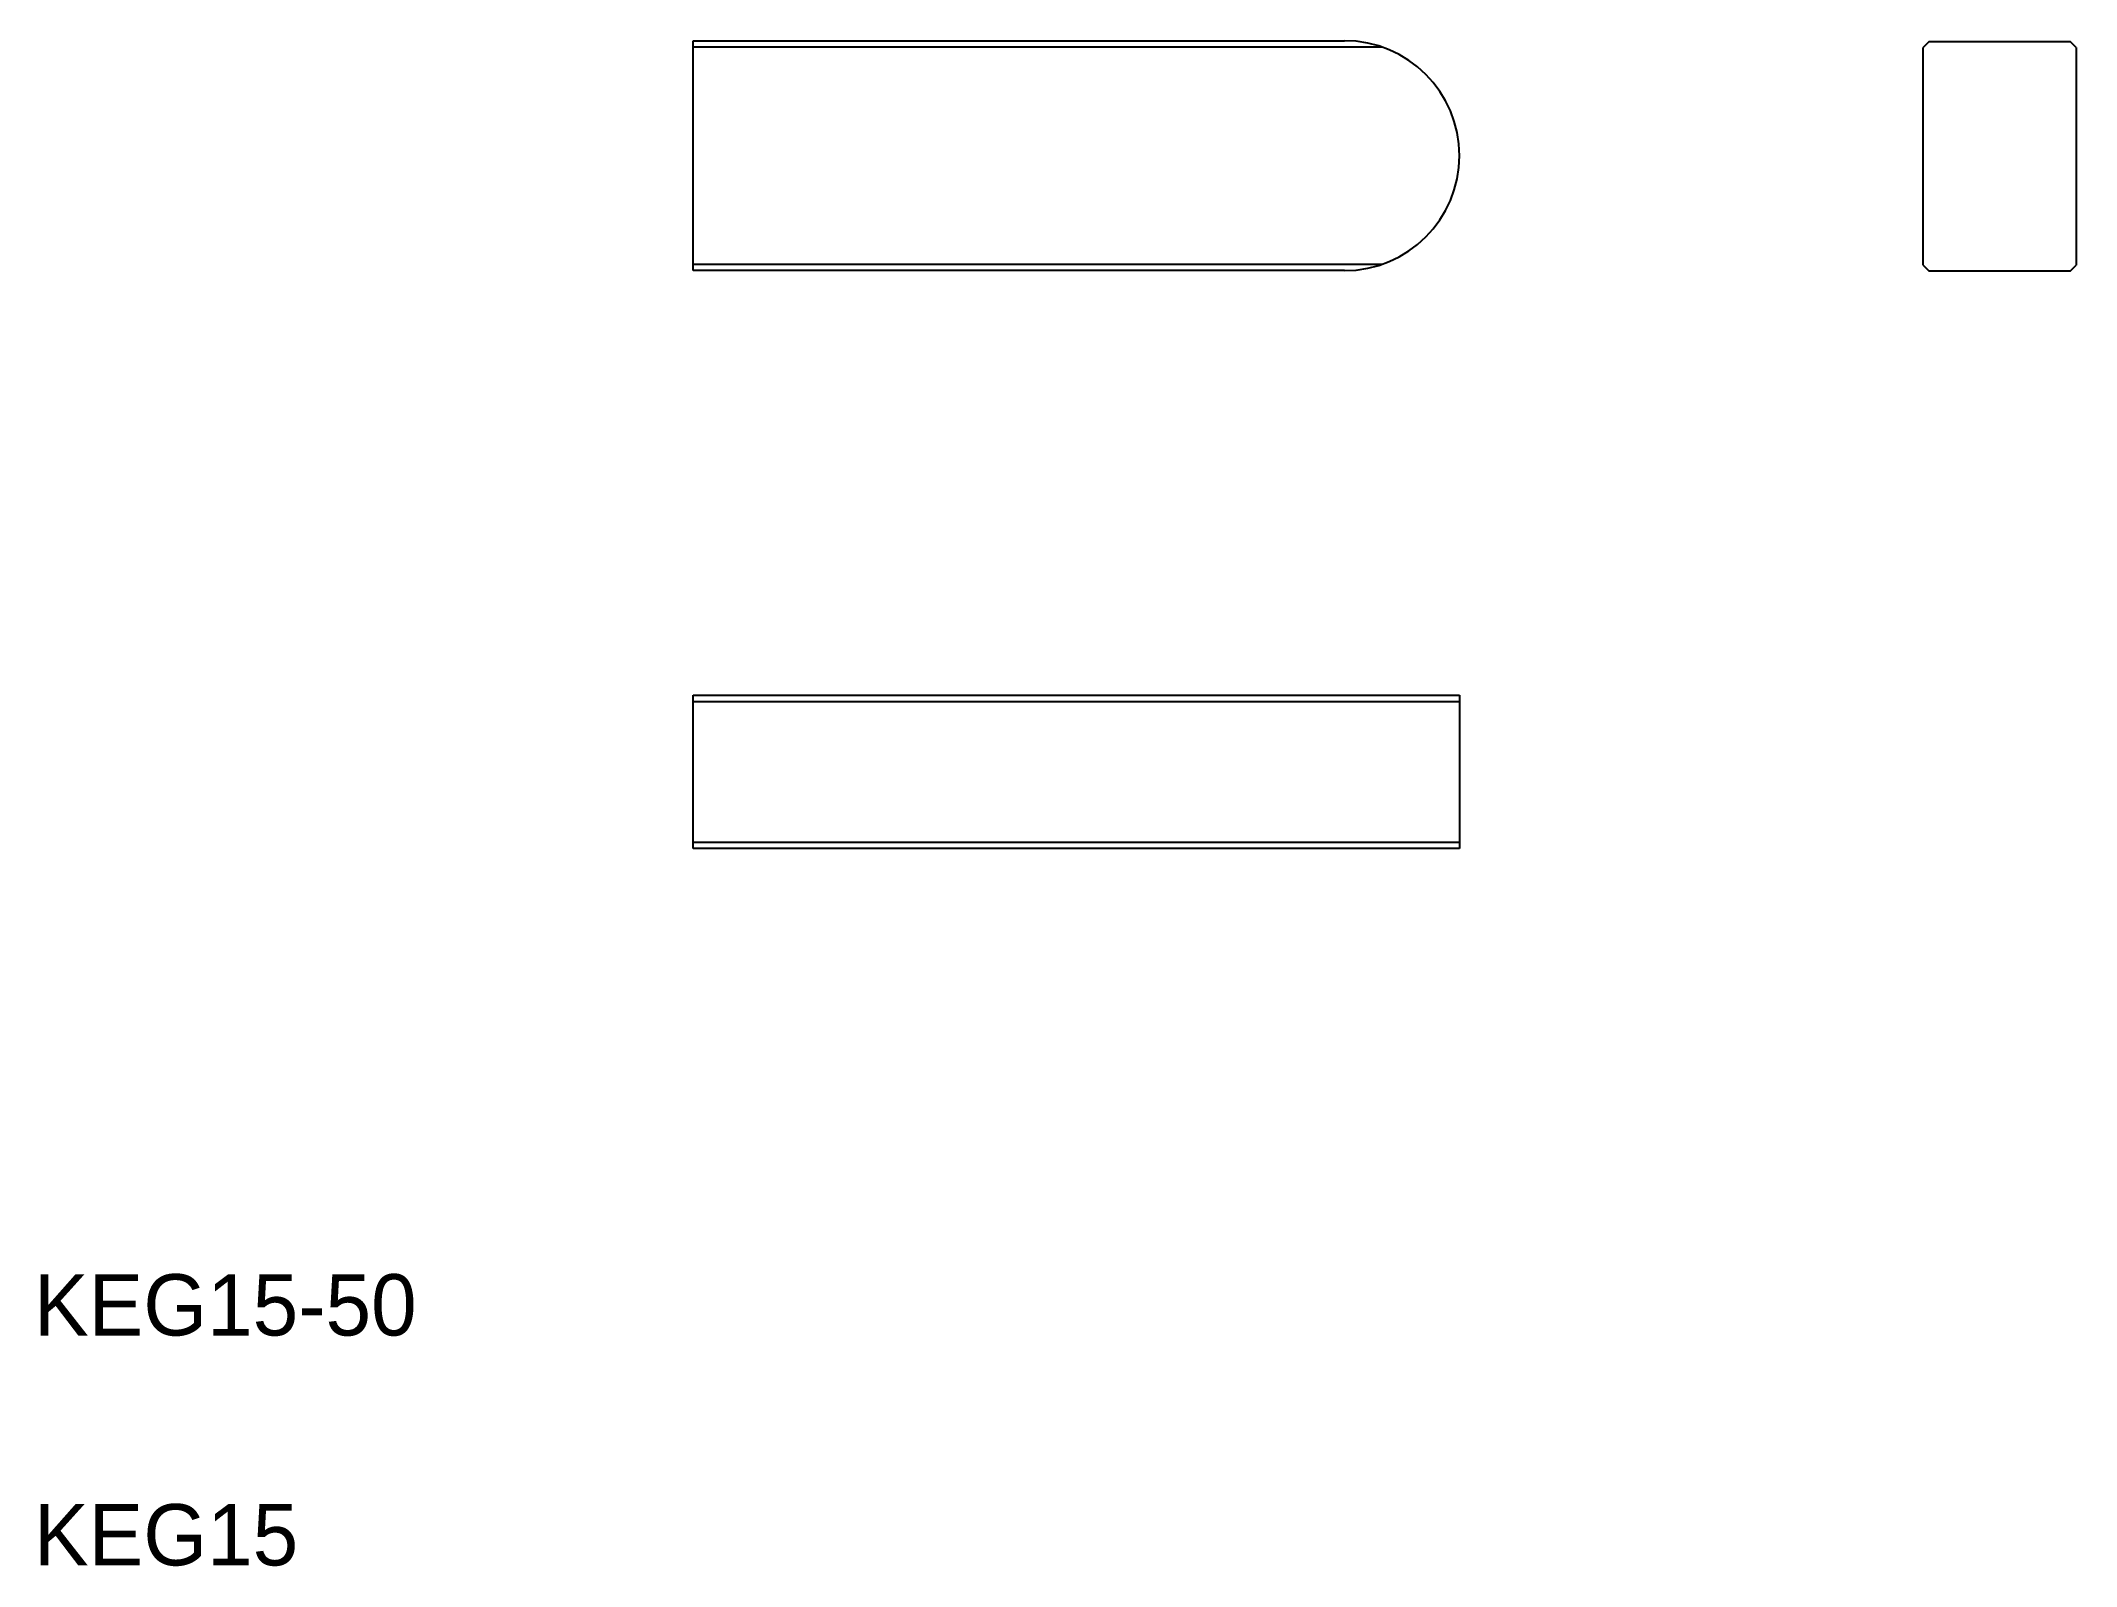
# Model space of a CAD drawing. Extents: x 10 to 143, y 10 to 109.
import ezdxf

# ---------------------------------------------------------------- set-up
doc = ezdxf.new("R2010")
doc.units = 0
doc.layers.get('0').update_dxf_attribs({"linetype": 'CONTINUOUS'})

msp = doc.modelspace()

# ---------------------------------------------------------------- linework, layer by layer
at = {"color": 7, "linetype": 'CONTINUOUS'}
for p, q in [((53.03, 109.48), (95.53, 109.48)), ((53.03, 94.48), (53.03, 109.48)), ((133.69, 109.44), (133.29, 109.04)), ((133.29, 94.84), (133.29, 109.04)), ((133.69, 109.44), (142.89, 109.44)), ((143.29, 109.04), (142.89, 109.44)), ((143.29, 109.04), (143.29, 94.84)), ((95.53, 94.48), (53.03, 94.48)), ((133.29, 94.84), (133.69, 94.44)), ((142.89, 94.44), (133.69, 94.44)), ((142.89, 94.44), (143.29, 94.84)), ((53.03, 66.77), (103.03, 66.77)), ((53.03, 56.77), (53.03, 66.77)), ((103.03, 66.77), (103.03, 56.77)), ((103.03, 56.77), (53.03, 56.77))]:
    msp.add_line(p, q, dxfattribs=at)
at = {"color": 3, "linetype": 'CONTINUOUS'}
for p, q in [((53.03, 109.08), (97.95, 109.08)), ((97.95, 94.88), (53.03, 94.88)), ((53.03, 66.37), (103.03, 66.37)), ((103.03, 57.17), (53.03, 57.17))]:
    msp.add_line(p, q, dxfattribs=at)
at = {"color": 7, "linetype": 'CONTINUOUS'}
for start, end in [(0, 90), (270, 0)]:
    msp.add_arc((95.53, 101.98), 7.5, start, end, dxfattribs=at)

# ---------------------------------------------------------------- texts
for s, p in [('KEG15-50', (10, 25)), ('KEG15', (10, 10))]:
    msp.add_text(s, height=4, dxfattribs=at).set_placement(p)

doc.saveas('drawing.dxf')
